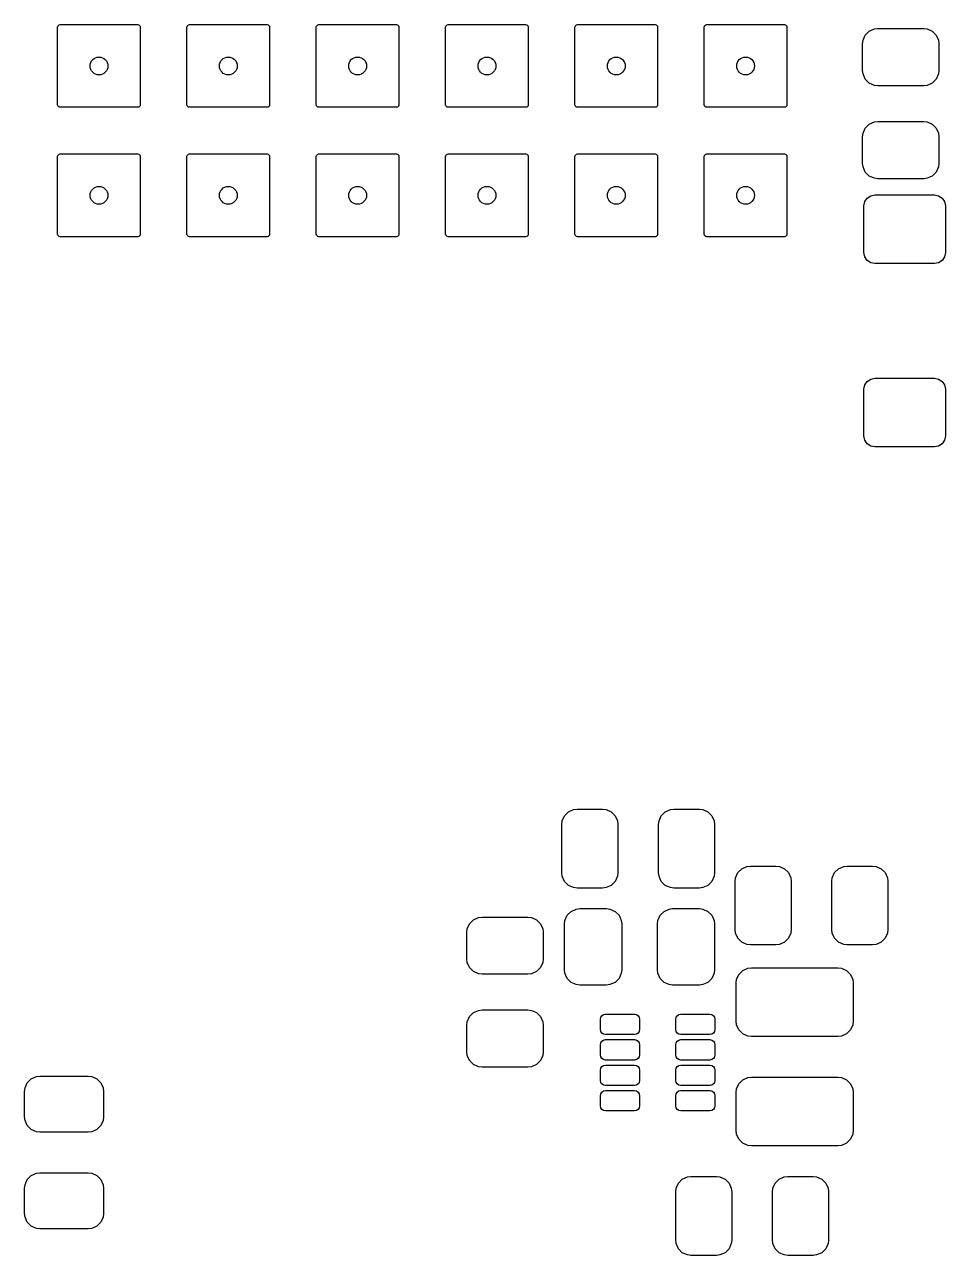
# Model space of a CAD drawing. Extents: x 0.24 to 2.94, y 0.23 to 2.13.
# Drawn here: x 1.742 to 2.454, y 1.18 to 2.132 of the extents above; entities that cross this region are included whole.
import ezdxf

# ---------------------------------------------------------------- set-up
doc = ezdxf.new("R2010")
doc.units = 0
doc.header["$MEASUREMENT"] = 0
doc.layers.add('BLACK', color=7, linetype='CONTINUOUS')

msp = doc.modelspace()

# ---------------------------------------------------------------- linework, layer by layer
at = {"layer": 'BLACK', "linetype": 'CONTINUOUS'}
for p, q in [((1.76818, 2.13075), (1.76861, 2.13139)), ((1.76861, 2.13139), (1.76925, 2.13182)), ((1.76925, 2.13182), (1.77, 2.13197)), ((1.77, 2.13197), (1.83, 2.13197)), ((1.83, 2.13197), (1.83075, 2.13182)), ((1.83075, 2.13182), (1.83139, 2.13139)), ((1.83139, 2.13139), (1.83182, 2.13075)), ((1.86818, 2.13075), (1.86861, 2.13139)), ((1.86861, 2.13139), (1.86925, 2.13182)), ((1.86925, 2.13182), (1.87, 2.13197)), ((1.87, 2.13197), (1.93, 2.13197)), ((1.93, 2.13197), (1.93075, 2.13182)), ((1.93075, 2.13182), (1.93139, 2.13139)), ((1.93139, 2.13139), (1.93182, 2.13075)), ((1.96818, 2.13075), (1.96861, 2.13139)), ((1.96861, 2.13139), (1.96925, 2.13182)), ((1.96925, 2.13182), (1.97, 2.13197)), ((1.97, 2.13197), (2.03, 2.13197)), ((2.03, 2.13197), (2.03075, 2.13182)), ((2.03075, 2.13182), (2.03139, 2.13139)), ((2.03139, 2.13139), (2.03182, 2.13075)), ((2.06818, 2.13075), (2.06861, 2.13139)), ((2.06861, 2.13139), (2.06925, 2.13182)), ((2.06925, 2.13182), (2.07, 2.13197)), ((2.07, 2.13197), (2.13, 2.13197)), ((2.13, 2.13197), (2.13075, 2.13182)), ((2.13075, 2.13182), (2.13139, 2.13139)), ((2.13139, 2.13139), (2.13182, 2.13075)), ((2.16818, 2.13075), (2.16861, 2.13139)), ((2.16861, 2.13139), (2.16925, 2.13182)), ((2.16925, 2.13182), (2.17, 2.13197)), ((2.17, 2.13197), (2.23, 2.13197)), ((2.23, 2.13197), (2.23075, 2.13182)), ((2.23075, 2.13182), (2.23139, 2.13139)), ((2.23139, 2.13139), (2.23182, 2.13075)), ((2.26818, 2.13075), (2.26861, 2.13139)), ((2.26861, 2.13139), (2.26925, 2.13182)), ((2.26925, 2.13182), (2.27, 2.13197)), ((2.27, 2.13197), (2.33, 2.13197)), ((2.33, 2.13197), (2.33075, 2.13182)), ((2.33075, 2.13182), (2.33139, 2.13139)), ((2.33139, 2.13139), (2.33182, 2.13075)), ((1.76803, 2.13), (1.76818, 2.13075)), ((1.76803, 2.07), (1.76803, 2.13)), ((1.83182, 2.13075), (1.83197, 2.13)), ((1.83197, 2.13), (1.83197, 2.07)), ((1.86803, 2.13), (1.86818, 2.13075)), ((1.86803, 2.07), (1.86803, 2.13)), ((1.93182, 2.13075), (1.93197, 2.13)), ((1.93197, 2.13), (1.93197, 2.07)), ((1.96803, 2.13), (1.96818, 2.13075)), ((1.96803, 2.07), (1.96803, 2.13)), ((2.03182, 2.13075), (2.03197, 2.13)), ((2.03197, 2.13), (2.03197, 2.07)), ((2.06803, 2.13), (2.06818, 2.13075)), ((2.06803, 2.07), (2.06803, 2.13)), ((2.13182, 2.13075), (2.13197, 2.13)), ((2.13197, 2.13), (2.13197, 2.07)), ((2.16803, 2.13), (2.16818, 2.13075)), ((2.16803, 2.07), (2.16803, 2.13)), ((2.23182, 2.13075), (2.23197, 2.13)), ((2.23197, 2.13), (2.23197, 2.07)), ((2.26803, 2.13), (2.26818, 2.13075)), ((2.26803, 2.07), (2.26803, 2.13)), ((2.33182, 2.13075), (2.33197, 2.13)), ((2.33197, 2.13), (2.33197, 2.07)), ((2.39079, 2.11989), (2.39254, 2.12386)), ((2.39254, 2.12386), (2.39561, 2.12693)), ((2.39561, 2.12693), (2.39958, 2.12868)), ((2.39958, 2.12868), (2.40228, 2.129)), ((2.40228, 2.129), (2.43772, 2.129)), ((2.43772, 2.129), (2.44042, 2.12868)), ((2.44042, 2.12868), (2.44439, 2.12693)), ((2.44439, 2.12693), (2.44746, 2.12386)), ((2.44746, 2.12386), (2.44921, 2.11989)), ((2.39047, 2.11719), (2.39079, 2.11989)), ((2.39047, 2.09652), (2.39047, 2.11719)), ((2.44921, 2.11989), (2.44953, 2.11719)), ((2.44953, 2.11719), (2.44953, 2.09652)), ((2.39079, 2.09381), (2.39047, 2.09652)), ((2.39254, 2.08984), (2.39079, 2.09381)), ((2.44921, 2.09381), (2.44746, 2.08984)), ((2.44953, 2.09652), (2.44921, 2.09381)), ((2.39561, 2.08677), (2.39254, 2.08984)), ((2.39958, 2.08502), (2.39561, 2.08677)), ((2.40228, 2.0847), (2.39958, 2.08502)), ((2.43772, 2.0847), (2.40228, 2.0847)), ((2.44042, 2.08502), (2.43772, 2.0847)), ((2.44439, 2.08677), (2.44042, 2.08502)), ((2.44746, 2.08984), (2.44439, 2.08677)), ((1.76818, 2.06925), (1.76803, 2.07)), ((1.76861, 2.06861), (1.76818, 2.06925)), ((1.76925, 2.06818), (1.76861, 2.06861)), ((1.77, 2.06803), (1.76925, 2.06818)), ((1.83, 2.06803), (1.77, 2.06803)), ((1.83075, 2.06818), (1.83, 2.06803)), ((1.83139, 2.06861), (1.83075, 2.06818)), ((1.83182, 2.06925), (1.83139, 2.06861)), ((1.83197, 2.07), (1.83182, 2.06925)), ((1.86818, 2.06925), (1.86803, 2.07)), ((1.86861, 2.06861), (1.86818, 2.06925)), ((1.86925, 2.06818), (1.86861, 2.06861)), ((1.87, 2.06803), (1.86925, 2.06818)), ((1.93, 2.06803), (1.87, 2.06803)), ((1.93075, 2.06818), (1.93, 2.06803)), ((1.93139, 2.06861), (1.93075, 2.06818)), ((1.93182, 2.06925), (1.93139, 2.06861)), ((1.93197, 2.07), (1.93182, 2.06925)), ((1.96818, 2.06925), (1.96803, 2.07)), ((1.96861, 2.06861), (1.96818, 2.06925)), ((1.96925, 2.06818), (1.96861, 2.06861)), ((1.97, 2.06803), (1.96925, 2.06818)), ((2.03, 2.06803), (1.97, 2.06803)), ((2.03075, 2.06818), (2.03, 2.06803)), ((2.03139, 2.06861), (2.03075, 2.06818)), ((2.03182, 2.06925), (2.03139, 2.06861)), ((2.03197, 2.07), (2.03182, 2.06925)), ((2.06818, 2.06925), (2.06803, 2.07)), ((2.06861, 2.06861), (2.06818, 2.06925)), ((2.06925, 2.06818), (2.06861, 2.06861)), ((2.07, 2.06803), (2.06925, 2.06818)), ((2.13, 2.06803), (2.07, 2.06803)), ((2.13075, 2.06818), (2.13, 2.06803)), ((2.13139, 2.06861), (2.13075, 2.06818)), ((2.13182, 2.06925), (2.13139, 2.06861)), ((2.13197, 2.07), (2.13182, 2.06925)), ((2.16818, 2.06925), (2.16803, 2.07)), ((2.16861, 2.06861), (2.16818, 2.06925)), ((2.16925, 2.06818), (2.16861, 2.06861)), ((2.17, 2.06803), (2.16925, 2.06818)), ((2.23, 2.06803), (2.17, 2.06803)), ((2.23075, 2.06818), (2.23, 2.06803)), ((2.23139, 2.06861), (2.23075, 2.06818)), ((2.23182, 2.06925), (2.23139, 2.06861)), ((2.23197, 2.07), (2.23182, 2.06925)), ((2.26818, 2.06925), (2.26803, 2.07)), ((2.26861, 2.06861), (2.26818, 2.06925)), ((2.26925, 2.06818), (2.26861, 2.06861)), ((2.27, 2.06803), (2.26925, 2.06818)), ((2.33, 2.06803), (2.27, 2.06803)), ((2.33075, 2.06818), (2.33, 2.06803)), ((2.33139, 2.06861), (2.33075, 2.06818)), ((2.33182, 2.06925), (2.33139, 2.06861)), ((2.33197, 2.07), (2.33182, 2.06925)), ((2.39561, 2.05508), (2.39958, 2.05683)), ((2.39958, 2.05683), (2.40228, 2.05715)), ((2.40228, 2.05715), (2.43772, 2.05715)), ((2.43772, 2.05715), (2.44042, 2.05683)), ((2.44042, 2.05683), (2.44439, 2.05508)), ((2.39047, 2.04533), (2.39079, 2.04804)), ((2.39079, 2.04804), (2.39254, 2.05201)), ((2.39254, 2.05201), (2.39561, 2.05508)), ((2.44439, 2.05508), (2.44746, 2.05201)), ((2.44746, 2.05201), (2.44921, 2.04804)), ((2.44921, 2.04804), (2.44953, 2.04533)), ((2.39047, 2.02467), (2.39047, 2.04533)), ((2.44953, 2.04533), (2.44953, 2.02467)), ((1.76803, 2.03), (1.76818, 2.03075)), ((1.76803, 1.97), (1.76803, 2.03)), ((1.76818, 2.03075), (1.76861, 2.03139)), ((1.76861, 2.03139), (1.76925, 2.03182)), ((1.76925, 2.03182), (1.77, 2.03197)), ((1.77, 2.03197), (1.83, 2.03197)), ((1.83, 2.03197), (1.83075, 2.03182)), ((1.83075, 2.03182), (1.83139, 2.03139)), ((1.83139, 2.03139), (1.83182, 2.03075)), ((1.83182, 2.03075), (1.83197, 2.03)), ((1.83197, 2.03), (1.83197, 1.97)), ((1.86803, 2.03), (1.86818, 2.03075)), ((1.86803, 1.97), (1.86803, 2.03)), ((1.86818, 2.03075), (1.86861, 2.03139)), ((1.86861, 2.03139), (1.86925, 2.03182)), ((1.86925, 2.03182), (1.87, 2.03197)), ((1.87, 2.03197), (1.93, 2.03197)), ((1.93, 2.03197), (1.93075, 2.03182)), ((1.93075, 2.03182), (1.93139, 2.03139)), ((1.93139, 2.03139), (1.93182, 2.03075)), ((1.93182, 2.03075), (1.93197, 2.03)), ((1.93197, 2.03), (1.93197, 1.97)), ((1.96803, 2.03), (1.96818, 2.03075)), ((1.96803, 1.97), (1.96803, 2.03)), ((1.96818, 2.03075), (1.96861, 2.03139)), ((1.96861, 2.03139), (1.96925, 2.03182)), ((1.96925, 2.03182), (1.97, 2.03197)), ((1.97, 2.03197), (2.03, 2.03197)), ((2.03, 2.03197), (2.03075, 2.03182)), ((2.03075, 2.03182), (2.03139, 2.03139)), ((2.03139, 2.03139), (2.03182, 2.03075)), ((2.03182, 2.03075), (2.03197, 2.03)), ((2.03197, 2.03), (2.03197, 1.97)), ((2.06803, 2.03), (2.06818, 2.03075)), ((2.06803, 1.97), (2.06803, 2.03)), ((2.06818, 2.03075), (2.06861, 2.03139)), ((2.06861, 2.03139), (2.06925, 2.03182)), ((2.06925, 2.03182), (2.07, 2.03197)), ((2.07, 2.03197), (2.13, 2.03197)), ((2.13, 2.03197), (2.13075, 2.03182)), ((2.13075, 2.03182), (2.13139, 2.03139)), ((2.13139, 2.03139), (2.13182, 2.03075)), ((2.13182, 2.03075), (2.13197, 2.03)), ((2.13197, 2.03), (2.13197, 1.97)), ((2.16803, 2.03), (2.16818, 2.03075)), ((2.16803, 1.97), (2.16803, 2.03)), ((2.16818, 2.03075), (2.16861, 2.03139)), ((2.16861, 2.03139), (2.16925, 2.03182)), ((2.16925, 2.03182), (2.17, 2.03197)), ((2.17, 2.03197), (2.23, 2.03197)), ((2.23, 2.03197), (2.23075, 2.03182)), ((2.23075, 2.03182), (2.23139, 2.03139)), ((2.23139, 2.03139), (2.23182, 2.03075)), ((2.23182, 2.03075), (2.23197, 2.03)), ((2.23197, 2.03), (2.23197, 1.97)), ((2.26803, 2.03), (2.26818, 2.03075)), ((2.26803, 1.97), (2.26803, 2.03)), ((2.26818, 2.03075), (2.26861, 2.03139)), ((2.26861, 2.03139), (2.26925, 2.03182)), ((2.26925, 2.03182), (2.27, 2.03197)), ((2.27, 2.03197), (2.33, 2.03197)), ((2.33, 2.03197), (2.33075, 2.03182)), ((2.33075, 2.03182), (2.33139, 2.03139)), ((2.33139, 2.03139), (2.33182, 2.03075)), ((2.33182, 2.03075), (2.33197, 2.03)), ((2.33197, 2.03), (2.33197, 1.97)), ((2.39079, 2.02196), (2.39047, 2.02467)), ((2.39254, 2.01799), (2.39079, 2.02196)), ((2.39561, 2.01492), (2.39254, 2.01799)), ((2.44746, 2.01799), (2.44439, 2.01492)), ((2.44921, 2.02196), (2.44746, 2.01799)), ((2.44953, 2.02467), (2.44921, 2.02196)), ((2.39958, 2.01317), (2.39561, 2.01492)), ((2.40228, 2.01285), (2.39958, 2.01317)), ((2.43772, 2.01285), (2.40228, 2.01285)), ((2.44042, 2.01317), (2.43772, 2.01285)), ((2.44439, 2.01492), (2.44042, 2.01317)), ((2.394, 1.99787), (2.39677, 1.99972)), ((2.39677, 1.99972), (2.40003, 2.00037)), ((2.40003, 2.00037), (2.44597, 2.00037)), ((2.44597, 2.00037), (2.44923, 1.99972)), ((2.44923, 1.99972), (2.452, 1.99787)), ((2.3915, 1.99184), (2.39215, 1.9951)), ((2.3915, 1.95575), (2.3915, 1.99184)), ((2.39215, 1.9951), (2.394, 1.99787)), ((2.452, 1.99787), (2.45385, 1.9951)), ((2.45385, 1.9951), (2.4545, 1.99184)), ((2.4545, 1.99184), (2.4545, 1.95575)), ((1.76818, 1.96925), (1.76803, 1.97)), ((1.83197, 1.97), (1.83182, 1.96925)), ((1.86818, 1.96925), (1.86803, 1.97)), ((1.93197, 1.97), (1.93182, 1.96925)), ((1.96818, 1.96925), (1.96803, 1.97)), ((2.03197, 1.97), (2.03182, 1.96925)), ((2.06818, 1.96925), (2.06803, 1.97)), ((2.13197, 1.97), (2.13182, 1.96925)), ((2.16818, 1.96925), (2.16803, 1.97)), ((2.23197, 1.97), (2.23182, 1.96925)), ((2.26818, 1.96925), (2.26803, 1.97)), ((2.33197, 1.97), (2.33182, 1.96925)), ((1.76861, 1.96861), (1.76818, 1.96925)), ((1.76925, 1.96818), (1.76861, 1.96861)), ((1.77, 1.96803), (1.76925, 1.96818)), ((1.83, 1.96803), (1.77, 1.96803)), ((1.83075, 1.96818), (1.83, 1.96803)), ((1.83139, 1.96861), (1.83075, 1.96818)), ((1.83182, 1.96925), (1.83139, 1.96861)), ((1.86861, 1.96861), (1.86818, 1.96925)), ((1.86925, 1.96818), (1.86861, 1.96861)), ((1.87, 1.96803), (1.86925, 1.96818)), ((1.93, 1.96803), (1.87, 1.96803)), ((1.93075, 1.96818), (1.93, 1.96803)), ((1.93139, 1.96861), (1.93075, 1.96818)), ((1.93182, 1.96925), (1.93139, 1.96861)), ((1.96861, 1.96861), (1.96818, 1.96925)), ((1.96925, 1.96818), (1.96861, 1.96861)), ((1.97, 1.96803), (1.96925, 1.96818)), ((2.03, 1.96803), (1.97, 1.96803)), ((2.03075, 1.96818), (2.03, 1.96803)), ((2.03139, 1.96861), (2.03075, 1.96818)), ((2.03182, 1.96925), (2.03139, 1.96861)), ((2.06861, 1.96861), (2.06818, 1.96925)), ((2.06925, 1.96818), (2.06861, 1.96861)), ((2.07, 1.96803), (2.06925, 1.96818)), ((2.13, 1.96803), (2.07, 1.96803)), ((2.13075, 1.96818), (2.13, 1.96803)), ((2.13139, 1.96861), (2.13075, 1.96818)), ((2.13182, 1.96925), (2.13139, 1.96861)), ((2.16861, 1.96861), (2.16818, 1.96925)), ((2.16925, 1.96818), (2.16861, 1.96861)), ((2.17, 1.96803), (2.16925, 1.96818)), ((2.23, 1.96803), (2.17, 1.96803)), ((2.23075, 1.96818), (2.23, 1.96803)), ((2.23139, 1.96861), (2.23075, 1.96818)), ((2.23182, 1.96925), (2.23139, 1.96861)), ((2.26861, 1.96861), (2.26818, 1.96925)), ((2.26925, 1.96818), (2.26861, 1.96861)), ((2.27, 1.96803), (2.26925, 1.96818)), ((2.33, 1.96803), (2.27, 1.96803)), ((2.33075, 1.96818), (2.33, 1.96803)), ((2.33139, 1.96861), (2.33075, 1.96818)), ((2.33182, 1.96925), (2.33139, 1.96861)), ((2.39215, 1.95248), (2.3915, 1.95575)), ((2.394, 1.94971), (2.39215, 1.95248)), ((2.45385, 1.95248), (2.452, 1.94971)), ((2.4545, 1.95575), (2.45385, 1.95248)), ((2.39677, 1.94787), (2.394, 1.94971)), ((2.40003, 1.94722), (2.39677, 1.94787)), ((2.44597, 1.94722), (2.40003, 1.94722)), ((2.44923, 1.94787), (2.44597, 1.94722)), ((2.452, 1.94971), (2.44923, 1.94787)), ((2.39215, 1.85337), (2.394, 1.85614)), ((2.394, 1.85614), (2.39677, 1.85798)), ((2.39677, 1.85798), (2.40003, 1.85863)), ((2.40003, 1.85863), (2.44597, 1.85863)), ((2.44597, 1.85863), (2.44923, 1.85798)), ((2.44923, 1.85798), (2.452, 1.85614)), ((2.452, 1.85614), (2.45385, 1.85337)), ((2.3915, 1.8501), (2.39215, 1.85337)), ((2.3915, 1.81401), (2.3915, 1.8501)), ((2.45385, 1.85337), (2.4545, 1.8501)), ((2.4545, 1.8501), (2.4545, 1.81401)), ((2.39215, 1.81075), (2.3915, 1.81401)), ((2.394, 1.80798), (2.39215, 1.81075)), ((2.39677, 1.80613), (2.394, 1.80798)), ((2.452, 1.80798), (2.44923, 1.80613)), ((2.45385, 1.81075), (2.452, 1.80798)), ((2.4545, 1.81401), (2.45385, 1.81075)), ((2.40003, 1.80548), (2.39677, 1.80613)), ((2.44597, 1.80548), (2.40003, 1.80548)), ((2.44923, 1.80613), (2.44597, 1.80548)), ((2.16001, 1.52038), (2.16308, 1.52344)), ((2.16308, 1.52344), (2.16705, 1.5252)), ((2.16705, 1.5252), (2.16976, 1.52551)), ((2.16976, 1.52551), (2.18944, 1.52551)), ((2.18944, 1.52551), (2.19215, 1.5252)), ((2.19215, 1.5252), (2.19612, 1.52344)), ((2.19612, 1.52344), (2.19918, 1.52038)), ((2.23481, 1.52038), (2.23788, 1.52344)), ((2.23788, 1.52344), (2.24185, 1.5252)), ((2.24185, 1.5252), (2.24456, 1.52551)), ((2.24456, 1.52551), (2.26424, 1.52551)), ((2.26424, 1.52551), (2.26695, 1.5252)), ((2.26695, 1.5252), (2.27092, 1.52344)), ((2.27092, 1.52344), (2.27399, 1.52038)), ((2.15794, 1.5137), (2.15826, 1.5164)), ((2.15794, 1.4763), (2.15794, 1.5137)), ((2.15826, 1.5164), (2.16001, 1.52038)), ((2.19918, 1.52038), (2.20094, 1.5164)), ((2.20094, 1.5164), (2.20125, 1.5137)), ((2.20125, 1.5137), (2.20125, 1.4763)), ((2.23275, 1.5137), (2.23306, 1.5164)), ((2.23275, 1.4763), (2.23275, 1.5137)), ((2.23306, 1.5164), (2.23481, 1.52038)), ((2.27399, 1.52038), (2.27574, 1.5164)), ((2.27574, 1.5164), (2.27606, 1.5137)), ((2.27606, 1.5137), (2.27606, 1.4763)), ((2.15826, 1.4736), (2.15794, 1.4763)), ((2.20125, 1.4763), (2.20094, 1.4736)), ((2.23306, 1.4736), (2.23275, 1.4763)), ((2.27606, 1.4763), (2.27574, 1.4736)), ((2.29226, 1.4724), (2.29401, 1.47638)), ((2.29401, 1.47638), (2.29708, 1.47944)), ((2.29708, 1.47944), (2.30105, 1.4812)), ((2.30105, 1.4812), (2.30376, 1.48151)), ((2.30376, 1.48151), (2.32344, 1.48151)), ((2.32344, 1.48151), (2.32615, 1.4812)), ((2.32615, 1.4812), (2.33012, 1.47944)), ((2.33012, 1.47944), (2.33318, 1.47638)), ((2.33318, 1.47638), (2.33494, 1.4724)), ((2.36706, 1.4724), (2.36882, 1.47638)), ((2.36882, 1.47638), (2.37188, 1.47944)), ((2.37188, 1.47944), (2.37585, 1.4812)), ((2.37585, 1.4812), (2.37856, 1.48151)), ((2.37856, 1.48151), (2.39824, 1.48151)), ((2.39824, 1.48151), (2.40095, 1.4812)), ((2.40095, 1.4812), (2.40492, 1.47944)), ((2.40492, 1.47944), (2.40799, 1.47638)), ((2.40799, 1.47638), (2.40974, 1.4724)), ((2.16001, 1.46962), (2.15826, 1.4736)), ((2.16308, 1.46656), (2.16001, 1.46962)), ((2.16705, 1.4648), (2.16308, 1.46656)), ((2.19612, 1.46656), (2.19215, 1.4648)), ((2.19918, 1.46962), (2.19612, 1.46656)), ((2.20094, 1.4736), (2.19918, 1.46962)), ((2.23481, 1.46962), (2.23306, 1.4736)), ((2.23788, 1.46656), (2.23481, 1.46962)), ((2.24185, 1.4648), (2.23788, 1.46656)), ((2.27092, 1.46656), (2.26695, 1.4648)), ((2.27399, 1.46962), (2.27092, 1.46656)), ((2.27574, 1.4736), (2.27399, 1.46962)), ((2.29194, 1.4697), (2.29226, 1.4724)), ((2.29194, 1.4323), (2.29194, 1.4697)), ((2.33494, 1.4724), (2.33525, 1.4697)), ((2.33525, 1.4697), (2.33525, 1.4323)), ((2.36675, 1.4697), (2.36706, 1.4724)), ((2.36675, 1.4323), (2.36675, 1.4697)), ((2.40974, 1.4724), (2.41006, 1.4697)), ((2.41006, 1.4697), (2.41006, 1.4323)), ((2.16976, 1.46449), (2.16705, 1.4648)), ((2.18944, 1.46449), (2.16976, 1.46449)), ((2.19215, 1.4648), (2.18944, 1.46449)), ((2.24456, 1.46449), (2.24185, 1.4648)), ((2.26424, 1.46449), (2.24456, 1.46449)), ((2.26695, 1.4648), (2.26424, 1.46449)), ((2.162, 1.44339), (2.16507, 1.44646)), ((2.16507, 1.44646), (2.16904, 1.44821)), ((2.16904, 1.44821), (2.17174, 1.44853)), ((2.17174, 1.44853), (2.19241, 1.44853)), ((2.19241, 1.44853), (2.19511, 1.44821)), ((2.19511, 1.44821), (2.19908, 1.44646)), ((2.19908, 1.44646), (2.20215, 1.44339)), ((2.23385, 1.44339), (2.23692, 1.44646)), ((2.23692, 1.44646), (2.24089, 1.44821)), ((2.24089, 1.44821), (2.24359, 1.44853)), ((2.24359, 1.44853), (2.26426, 1.44853)), ((2.26426, 1.44853), (2.26696, 1.44821)), ((2.26696, 1.44821), (2.27093, 1.44646)), ((2.27093, 1.44646), (2.274, 1.44339)), ((2.08479, 1.43296), (2.08654, 1.43693)), ((2.08654, 1.43693), (2.08961, 1.44)), ((2.08961, 1.44), (2.09358, 1.44176)), ((2.09358, 1.44176), (2.09628, 1.44207)), ((2.09628, 1.44207), (2.13172, 1.44207)), ((2.13172, 1.44207), (2.13442, 1.44176)), ((2.13442, 1.44176), (2.13839, 1.44)), ((2.13839, 1.44), (2.14146, 1.43693)), ((2.14146, 1.43693), (2.14321, 1.43296)), ((2.15993, 1.43672), (2.16024, 1.43942)), ((2.16024, 1.43942), (2.162, 1.44339)), ((2.20215, 1.44339), (2.20391, 1.43942)), ((2.20391, 1.43942), (2.20422, 1.43672)), ((2.23178, 1.43672), (2.23209, 1.43942)), ((2.23209, 1.43942), (2.23385, 1.44339)), ((2.274, 1.44339), (2.27576, 1.43942)), ((2.27576, 1.43942), (2.27607, 1.43672)), ((2.08447, 1.43026), (2.08479, 1.43296)), ((2.08447, 1.40959), (2.08447, 1.43026)), ((2.14321, 1.43296), (2.14353, 1.43026)), ((2.14353, 1.43026), (2.14353, 1.40959)), ((2.15993, 1.40128), (2.15993, 1.43672)), ((2.20422, 1.43672), (2.20422, 1.40128)), ((2.23178, 1.40128), (2.23178, 1.43672)), ((2.27607, 1.43672), (2.27607, 1.40128)), ((2.29226, 1.4296), (2.29194, 1.4323)), ((2.29401, 1.42562), (2.29226, 1.4296)), ((2.33494, 1.4296), (2.33318, 1.42562)), ((2.33525, 1.4323), (2.33494, 1.4296)), ((2.36706, 1.4296), (2.36675, 1.4323)), ((2.36882, 1.42562), (2.36706, 1.4296)), ((2.40974, 1.4296), (2.40799, 1.42562)), ((2.41006, 1.4323), (2.40974, 1.4296)), ((2.29708, 1.42256), (2.29401, 1.42562)), ((2.30105, 1.4208), (2.29708, 1.42256)), ((2.30376, 1.42049), (2.30105, 1.4208)), ((2.32344, 1.42049), (2.30376, 1.42049)), ((2.32615, 1.4208), (2.32344, 1.42049)), ((2.33012, 1.42256), (2.32615, 1.4208)), ((2.33318, 1.42562), (2.33012, 1.42256)), ((2.37188, 1.42256), (2.36882, 1.42562)), ((2.37585, 1.4208), (2.37188, 1.42256)), ((2.37856, 1.42049), (2.37585, 1.4208)), ((2.39824, 1.42049), (2.37856, 1.42049)), ((2.40095, 1.4208), (2.39824, 1.42049)), ((2.40492, 1.42256), (2.40095, 1.4208)), ((2.40799, 1.42562), (2.40492, 1.42256)), ((2.08479, 1.40689), (2.08447, 1.40959)), ((2.14353, 1.40959), (2.14321, 1.40689)), ((2.08654, 1.40292), (2.08479, 1.40689)), ((2.08961, 1.39985), (2.08654, 1.40292)), ((2.09358, 1.39809), (2.08961, 1.39985)), ((2.13839, 1.39985), (2.13442, 1.39809)), ((2.14146, 1.40292), (2.13839, 1.39985)), ((2.14321, 1.40689), (2.14146, 1.40292)), ((2.16024, 1.39858), (2.15993, 1.40128)), ((2.20422, 1.40128), (2.20391, 1.39858)), ((2.23209, 1.39858), (2.23178, 1.40128)), ((2.27607, 1.40128), (2.27576, 1.39858)), ((2.29479, 1.39776), (2.29786, 1.40083)), ((2.29786, 1.40083), (2.30183, 1.40258)), ((2.30183, 1.40258), (2.30454, 1.4029)), ((2.30454, 1.4029), (2.37146, 1.4029)), ((2.37146, 1.4029), (2.37417, 1.40258)), ((2.37417, 1.40258), (2.37814, 1.40083)), ((2.37814, 1.40083), (2.38121, 1.39776)), ((2.09628, 1.39778), (2.09358, 1.39809)), ((2.13172, 1.39778), (2.09628, 1.39778)), ((2.13442, 1.39809), (2.13172, 1.39778)), ((2.162, 1.39461), (2.16024, 1.39858)), ((2.16507, 1.39154), (2.162, 1.39461)), ((2.16904, 1.38979), (2.16507, 1.39154)), ((2.17174, 1.38947), (2.16904, 1.38979)), ((2.19241, 1.38947), (2.17174, 1.38947)), ((2.19511, 1.38979), (2.19241, 1.38947)), ((2.19908, 1.39154), (2.19511, 1.38979)), ((2.20215, 1.39461), (2.19908, 1.39154)), ((2.20391, 1.39858), (2.20215, 1.39461)), ((2.23385, 1.39461), (2.23209, 1.39858)), ((2.23692, 1.39154), (2.23385, 1.39461)), ((2.24089, 1.38979), (2.23692, 1.39154)), ((2.24359, 1.38947), (2.24089, 1.38979)), ((2.26426, 1.38947), (2.24359, 1.38947)), ((2.26696, 1.38979), (2.26426, 1.38947)), ((2.27093, 1.39154), (2.26696, 1.38979)), ((2.274, 1.39461), (2.27093, 1.39154)), ((2.27576, 1.39858), (2.274, 1.39461)), ((2.29272, 1.39109), (2.29304, 1.39379)), ((2.29272, 1.36156), (2.29272, 1.39109)), ((2.29304, 1.39379), (2.29479, 1.39776)), ((2.38121, 1.39776), (2.38296, 1.39379)), ((2.38296, 1.39379), (2.38328, 1.39109)), ((2.38328, 1.39109), (2.38328, 1.36156)), ((2.09358, 1.36991), (2.09628, 1.37022)), ((2.09628, 1.37022), (2.13172, 1.37022)), ((2.13172, 1.37022), (2.13442, 1.36991)), ((2.08447, 1.35841), (2.08479, 1.36111)), ((2.08479, 1.36111), (2.08654, 1.36508)), ((2.08654, 1.36508), (2.08961, 1.36815)), ((2.08961, 1.36815), (2.09358, 1.36991)), ((2.13442, 1.36991), (2.13839, 1.36815)), ((2.13839, 1.36815), (2.14146, 1.36508)), ((2.14146, 1.36508), (2.14321, 1.36111)), ((2.14321, 1.36111), (2.14353, 1.35841)), ((2.18771, 1.36302), (2.18801, 1.36453)), ((2.18771, 1.35515), (2.18771, 1.36302)), ((2.18801, 1.36453), (2.18886, 1.3658)), ((2.18886, 1.3658), (2.19014, 1.36666)), ((2.19014, 1.36666), (2.19165, 1.36696)), ((2.19165, 1.36696), (2.21409, 1.36696)), ((2.21409, 1.36696), (2.21559, 1.36666)), ((2.21559, 1.36666), (2.21687, 1.3658)), ((2.21687, 1.3658), (2.21772, 1.36453)), ((2.21772, 1.36453), (2.21802, 1.36302)), ((2.21802, 1.36302), (2.21802, 1.35515)), ((2.24598, 1.36302), (2.24628, 1.36453)), ((2.24598, 1.35515), (2.24598, 1.36302)), ((2.24628, 1.36453), (2.24713, 1.3658)), ((2.24713, 1.3658), (2.24841, 1.36666)), ((2.24841, 1.36666), (2.24991, 1.36696)), ((2.24991, 1.36696), (2.27235, 1.36696)), ((2.27235, 1.36696), (2.27386, 1.36666)), ((2.27386, 1.36666), (2.27514, 1.3658)), ((2.27514, 1.3658), (2.27599, 1.36453)), ((2.27599, 1.36453), (2.27629, 1.36302)), ((2.27629, 1.36302), (2.27629, 1.35515)), ((2.29304, 1.35885), (2.29272, 1.36156)), ((2.38328, 1.36156), (2.38296, 1.35885)), ((2.08447, 1.33774), (2.08447, 1.35841)), ((2.14353, 1.35841), (2.14353, 1.33774)), ((2.18801, 1.35364), (2.18771, 1.35515)), ((2.18886, 1.35236), (2.18801, 1.35364)), ((2.19014, 1.35151), (2.18886, 1.35236)), ((2.19165, 1.35121), (2.19014, 1.35151)), ((2.21409, 1.35121), (2.19165, 1.35121)), ((2.21559, 1.35151), (2.21409, 1.35121)), ((2.21687, 1.35236), (2.21559, 1.35151)), ((2.21772, 1.35364), (2.21687, 1.35236)), ((2.21802, 1.35515), (2.21772, 1.35364)), ((2.24628, 1.35364), (2.24598, 1.35515)), ((2.24713, 1.35236), (2.24628, 1.35364)), ((2.24841, 1.35151), (2.24713, 1.35236)), ((2.24991, 1.35121), (2.24841, 1.35151)), ((2.27235, 1.35121), (2.24991, 1.35121)), ((2.27386, 1.35151), (2.27235, 1.35121)), ((2.27514, 1.35236), (2.27386, 1.35151)), ((2.27599, 1.35364), (2.27514, 1.35236)), ((2.27629, 1.35515), (2.27599, 1.35364)), ((2.29479, 1.35488), (2.29304, 1.35885)), ((2.29786, 1.35181), (2.29479, 1.35488)), ((2.30183, 1.35006), (2.29786, 1.35181)), ((2.37814, 1.35181), (2.37417, 1.35006)), ((2.38121, 1.35488), (2.37814, 1.35181)), ((2.38296, 1.35885), (2.38121, 1.35488)), ((2.18771, 1.34333), (2.18801, 1.34484)), ((2.18771, 1.33546), (2.18771, 1.34333)), ((2.18801, 1.34484), (2.18886, 1.34612)), ((2.18886, 1.34612), (2.19014, 1.34697)), ((2.19014, 1.34697), (2.19165, 1.34727)), ((2.19165, 1.34727), (2.21409, 1.34727)), ((2.21409, 1.34727), (2.21559, 1.34697)), ((2.21559, 1.34697), (2.21687, 1.34612)), ((2.21687, 1.34612), (2.21772, 1.34484)), ((2.21772, 1.34484), (2.21802, 1.34333)), ((2.21802, 1.34333), (2.21802, 1.33546)), ((2.24598, 1.34333), (2.24628, 1.34484)), ((2.24598, 1.33546), (2.24598, 1.34333)), ((2.24628, 1.34484), (2.24713, 1.34612)), ((2.24713, 1.34612), (2.24841, 1.34697)), ((2.24841, 1.34697), (2.24991, 1.34727)), ((2.24991, 1.34727), (2.27235, 1.34727)), ((2.27235, 1.34727), (2.27386, 1.34697)), ((2.27386, 1.34697), (2.27514, 1.34612)), ((2.27514, 1.34612), (2.27599, 1.34484)), ((2.27599, 1.34484), (2.27629, 1.34333)), ((2.27629, 1.34333), (2.27629, 1.33546)), ((2.30454, 1.34975), (2.30183, 1.35006)), ((2.37146, 1.34975), (2.30454, 1.34975)), ((2.37417, 1.35006), (2.37146, 1.34975)), ((2.08479, 1.33504), (2.08447, 1.33774)), ((2.08654, 1.33107), (2.08479, 1.33504)), ((2.14321, 1.33504), (2.14146, 1.33107)), ((2.14353, 1.33774), (2.14321, 1.33504)), ((2.18801, 1.33395), (2.18771, 1.33546)), ((2.18886, 1.33268), (2.18801, 1.33395)), ((2.19014, 1.33182), (2.18886, 1.33268)), ((2.21687, 1.33268), (2.21559, 1.33182)), ((2.21772, 1.33395), (2.21687, 1.33268)), ((2.21802, 1.33546), (2.21772, 1.33395)), ((2.24628, 1.33395), (2.24598, 1.33546)), ((2.24713, 1.33268), (2.24628, 1.33395)), ((2.24841, 1.33182), (2.24713, 1.33268)), ((2.27514, 1.33268), (2.27386, 1.33182)), ((2.27599, 1.33395), (2.27514, 1.33268)), ((2.27629, 1.33546), (2.27599, 1.33395)), ((2.08961, 1.328), (2.08654, 1.33107)), ((2.09358, 1.32624), (2.08961, 1.328)), ((2.09628, 1.32593), (2.09358, 1.32624)), ((2.13172, 1.32593), (2.09628, 1.32593)), ((2.13442, 1.32624), (2.13172, 1.32593)), ((2.13839, 1.328), (2.13442, 1.32624)), ((2.14146, 1.33107), (2.13839, 1.328)), ((2.18771, 1.32365), (2.18801, 1.32516)), ((2.18771, 1.31578), (2.18771, 1.32365)), ((2.18801, 1.32516), (2.18886, 1.32643)), ((2.18886, 1.32643), (2.19014, 1.32729)), ((2.19165, 1.33152), (2.19014, 1.33182)), ((2.19014, 1.32729), (2.19165, 1.32759)), ((2.21409, 1.33152), (2.19165, 1.33152)), ((2.19165, 1.32759), (2.21409, 1.32759)), ((2.21559, 1.33182), (2.21409, 1.33152)), ((2.21409, 1.32759), (2.21559, 1.32729)), ((2.21559, 1.32729), (2.21687, 1.32643)), ((2.21687, 1.32643), (2.21772, 1.32516)), ((2.21772, 1.32516), (2.21802, 1.32365)), ((2.21802, 1.32365), (2.21802, 1.31578)), ((2.24598, 1.32365), (2.24628, 1.32516)), ((2.24598, 1.31578), (2.24598, 1.32365)), ((2.24628, 1.32516), (2.24713, 1.32643)), ((2.24713, 1.32643), (2.24841, 1.32729)), ((2.24991, 1.33152), (2.24841, 1.33182)), ((2.24841, 1.32729), (2.24991, 1.32759)), ((2.27235, 1.33152), (2.24991, 1.33152)), ((2.24991, 1.32759), (2.27235, 1.32759)), ((2.27386, 1.33182), (2.27235, 1.33152)), ((2.27235, 1.32759), (2.27386, 1.32729)), ((2.27386, 1.32729), (2.27514, 1.32643)), ((2.27514, 1.32643), (2.27599, 1.32516)), ((2.27599, 1.32516), (2.27629, 1.32365)), ((2.27629, 1.32365), (2.27629, 1.31578)), ((1.7428, 1.30995), (1.74456, 1.31392)), ((1.74456, 1.31392), (1.74762, 1.31699)), ((1.74762, 1.31699), (1.7516, 1.31874)), ((1.7516, 1.31874), (1.7543, 1.31906)), ((1.7543, 1.31906), (1.7917, 1.31906)), ((1.7917, 1.31906), (1.7944, 1.31874)), ((1.7944, 1.31874), (1.79838, 1.31699)), ((1.79838, 1.31699), (1.80144, 1.31392)), ((1.80144, 1.31392), (1.8032, 1.30995)), ((2.18801, 1.31427), (2.18771, 1.31578)), ((2.18886, 1.31299), (2.18801, 1.31427)), ((2.21772, 1.31427), (2.21687, 1.31299)), ((2.21802, 1.31578), (2.21772, 1.31427)), ((2.24628, 1.31427), (2.24598, 1.31578)), ((2.24713, 1.31299), (2.24628, 1.31427)), ((2.27599, 1.31427), (2.27514, 1.31299)), ((2.27629, 1.31578), (2.27599, 1.31427)), ((2.29304, 1.30915), (2.29479, 1.31312)), ((2.29479, 1.31312), (2.29786, 1.31618)), ((2.29786, 1.31618), (2.30183, 1.31794)), ((2.30183, 1.31794), (2.30454, 1.31825)), ((2.30454, 1.31825), (2.37146, 1.31825)), ((2.37146, 1.31825), (2.37417, 1.31794)), ((2.37417, 1.31794), (2.37814, 1.31618)), ((2.37814, 1.31618), (2.38121, 1.31312)), ((2.38121, 1.31312), (2.38296, 1.30915)), ((1.74249, 1.30724), (1.7428, 1.30995)), ((1.74249, 1.28756), (1.74249, 1.30724)), ((1.8032, 1.30995), (1.80351, 1.30724)), ((1.80351, 1.30724), (1.80351, 1.28756)), ((2.18771, 1.30396), (2.18801, 1.30547)), ((2.18771, 1.29609), (2.18771, 1.30396)), ((2.18801, 1.30547), (2.18886, 1.30675)), ((2.19014, 1.31214), (2.18886, 1.31299)), ((2.18886, 1.30675), (2.19014, 1.3076)), ((2.19165, 1.31184), (2.19014, 1.31214)), ((2.19014, 1.3076), (2.19165, 1.3079)), ((2.21409, 1.31184), (2.19165, 1.31184)), ((2.19165, 1.3079), (2.21409, 1.3079)), ((2.21559, 1.31214), (2.21409, 1.31184)), ((2.21409, 1.3079), (2.21559, 1.3076)), ((2.21687, 1.31299), (2.21559, 1.31214)), ((2.21559, 1.3076), (2.21687, 1.30675)), ((2.21687, 1.30675), (2.21772, 1.30547)), ((2.21772, 1.30547), (2.21802, 1.30396)), ((2.21802, 1.30396), (2.21802, 1.29609)), ((2.24598, 1.30396), (2.24628, 1.30547)), ((2.24598, 1.29609), (2.24598, 1.30396)), ((2.24628, 1.30547), (2.24713, 1.30675)), ((2.24841, 1.31214), (2.24713, 1.31299)), ((2.24713, 1.30675), (2.24841, 1.3076)), ((2.24991, 1.31184), (2.24841, 1.31214)), ((2.24841, 1.3076), (2.24991, 1.3079)), ((2.27235, 1.31184), (2.24991, 1.31184)), ((2.24991, 1.3079), (2.27235, 1.3079)), ((2.27386, 1.31214), (2.27235, 1.31184)), ((2.27235, 1.3079), (2.27386, 1.3076)), ((2.27514, 1.31299), (2.27386, 1.31214)), ((2.27386, 1.3076), (2.27514, 1.30675)), ((2.27514, 1.30675), (2.27599, 1.30547)), ((2.27599, 1.30547), (2.27629, 1.30396)), ((2.27629, 1.30396), (2.27629, 1.29609)), ((2.29272, 1.30644), (2.29304, 1.30915)), ((2.29272, 1.27691), (2.29272, 1.30644)), ((2.38296, 1.30915), (2.38328, 1.30644)), ((2.38328, 1.30644), (2.38328, 1.27691)), ((2.18801, 1.29458), (2.18771, 1.29609)), ((2.18886, 1.29331), (2.18801, 1.29458)), ((2.21772, 1.29458), (2.21687, 1.29331)), ((2.21802, 1.29609), (2.21772, 1.29458)), ((2.24628, 1.29458), (2.24598, 1.29609)), ((2.24713, 1.29331), (2.24628, 1.29458)), ((2.27599, 1.29458), (2.27514, 1.29331)), ((2.27629, 1.29609), (2.27599, 1.29458)), ((1.7428, 1.28485), (1.74249, 1.28756)), ((1.74456, 1.28088), (1.7428, 1.28485)), ((1.8032, 1.28485), (1.80144, 1.28088)), ((1.80351, 1.28756), (1.8032, 1.28485)), ((2.19014, 1.29245), (2.18886, 1.29331)), ((2.19165, 1.29215), (2.19014, 1.29245)), ((2.21409, 1.29215), (2.19165, 1.29215)), ((2.21559, 1.29245), (2.21409, 1.29215)), ((2.21687, 1.29331), (2.21559, 1.29245)), ((2.24841, 1.29245), (2.24713, 1.29331)), ((2.24991, 1.29215), (2.24841, 1.29245)), ((2.27235, 1.29215), (2.24991, 1.29215)), ((2.27386, 1.29245), (2.27235, 1.29215)), ((2.27514, 1.29331), (2.27386, 1.29245)), ((1.74762, 1.27781), (1.74456, 1.28088)), ((1.7516, 1.27606), (1.74762, 1.27781)), ((1.7543, 1.27575), (1.7516, 1.27606)), ((1.7917, 1.27575), (1.7543, 1.27575)), ((1.7944, 1.27606), (1.7917, 1.27575)), ((1.79838, 1.27781), (1.7944, 1.27606)), ((1.80144, 1.28088), (1.79838, 1.27781)), ((2.29304, 1.27421), (2.29272, 1.27691)), ((2.38328, 1.27691), (2.38296, 1.27421)), ((2.29479, 1.27024), (2.29304, 1.27421)), ((2.29786, 1.26717), (2.29479, 1.27024)), ((2.30183, 1.26542), (2.29786, 1.26717)), ((2.37814, 1.26717), (2.37417, 1.26542)), ((2.38121, 1.27024), (2.37814, 1.26717)), ((2.38296, 1.27421), (2.38121, 1.27024)), ((2.30454, 1.2651), (2.30183, 1.26542)), ((2.37146, 1.2651), (2.30454, 1.2651)), ((2.37417, 1.26542), (2.37146, 1.2651)), ((1.7428, 1.23515), (1.74456, 1.23912)), ((1.74456, 1.23912), (1.74762, 1.24218)), ((1.74762, 1.24218), (1.7516, 1.24394)), ((1.7516, 1.24394), (1.7543, 1.24425)), ((1.7543, 1.24425), (1.7917, 1.24425)), ((1.7917, 1.24425), (1.7944, 1.24394)), ((1.7944, 1.24394), (1.79838, 1.24218)), ((1.79838, 1.24218), (1.80144, 1.23912)), ((1.80144, 1.23912), (1.8032, 1.23515)), ((2.24801, 1.23638), (2.25108, 1.23944)), ((2.25108, 1.23944), (2.25505, 1.2412)), ((2.25505, 1.2412), (2.25776, 1.24151)), ((2.25776, 1.24151), (2.27744, 1.24151)), ((2.27744, 1.24151), (2.28015, 1.2412)), ((2.28015, 1.2412), (2.28412, 1.23944)), ((2.28412, 1.23944), (2.28719, 1.23638)), ((2.32281, 1.23638), (2.32588, 1.23944)), ((2.32588, 1.23944), (2.32985, 1.2412)), ((2.32985, 1.2412), (2.33256, 1.24151)), ((2.33256, 1.24151), (2.35224, 1.24151)), ((2.35224, 1.24151), (2.35495, 1.2412)), ((2.35495, 1.2412), (2.35892, 1.23944)), ((2.35892, 1.23944), (2.36199, 1.23638)), ((1.74249, 1.23244), (1.7428, 1.23515)), ((1.74249, 1.21276), (1.74249, 1.23244)), ((1.8032, 1.23515), (1.80351, 1.23244)), ((1.80351, 1.23244), (1.80351, 1.21276)), ((2.24594, 1.2297), (2.24626, 1.2324)), ((2.24594, 1.1923), (2.24594, 1.2297)), ((2.24626, 1.2324), (2.24801, 1.23638)), ((2.28719, 1.23638), (2.28894, 1.2324)), ((2.28894, 1.2324), (2.28925, 1.2297)), ((2.28925, 1.2297), (2.28925, 1.1923)), ((2.32075, 1.2297), (2.32106, 1.2324)), ((2.32075, 1.1923), (2.32075, 1.2297)), ((2.32106, 1.2324), (2.32281, 1.23638)), ((2.36199, 1.23638), (2.36374, 1.2324)), ((2.36374, 1.2324), (2.36406, 1.2297)), ((2.36406, 1.2297), (2.36406, 1.1923)), ((1.7428, 1.21005), (1.74249, 1.21276)), ((1.74456, 1.20608), (1.7428, 1.21005)), ((1.8032, 1.21005), (1.80144, 1.20608)), ((1.80351, 1.21276), (1.8032, 1.21005)), ((1.74762, 1.20301), (1.74456, 1.20608)), ((1.7516, 1.20126), (1.74762, 1.20301)), ((1.7543, 1.20094), (1.7516, 1.20126)), ((1.7917, 1.20094), (1.7543, 1.20094)), ((1.7944, 1.20126), (1.7917, 1.20094)), ((1.79838, 1.20301), (1.7944, 1.20126)), ((1.80144, 1.20608), (1.79838, 1.20301)), ((2.24626, 1.1896), (2.24594, 1.1923)), ((2.24801, 1.18562), (2.24626, 1.1896)), ((2.28894, 1.1896), (2.28719, 1.18562)), ((2.28925, 1.1923), (2.28894, 1.1896)), ((2.32106, 1.1896), (2.32075, 1.1923)), ((2.32281, 1.18562), (2.32106, 1.1896)), ((2.36374, 1.1896), (2.36199, 1.18562)), ((2.36406, 1.1923), (2.36374, 1.1896)), ((2.25108, 1.18256), (2.24801, 1.18562)), ((2.25505, 1.1808), (2.25108, 1.18256)), ((2.25776, 1.18049), (2.25505, 1.1808)), ((2.27744, 1.18049), (2.25776, 1.18049)), ((2.28015, 1.1808), (2.27744, 1.18049)), ((2.28412, 1.18256), (2.28015, 1.1808)), ((2.28719, 1.18562), (2.28412, 1.18256)), ((2.32588, 1.18256), (2.32281, 1.18562)), ((2.32985, 1.1808), (2.32588, 1.18256)), ((2.33256, 1.18049), (2.32985, 1.1808)), ((2.35224, 1.18049), (2.33256, 1.18049)), ((2.35495, 1.1808), (2.35224, 1.18049)), ((2.35892, 1.18256), (2.35495, 1.1808)), ((2.36199, 1.18562), (2.35892, 1.18256))]:
    msp.add_line(p, q, dxfattribs=at)
at = {"layer": 'BLACK'}
for centre in [(1.8, 2.1), (1.9, 2.1), (2, 2.1), (2.1, 2.1), (2.2, 2.1), (2.3, 2.1), (1.8, 2), (1.9, 2), (2, 2), (2.1, 2), (2.2, 2), (2.3, 2)]:
    msp.add_circle(centre, 0.00689, dxfattribs=at)
at = {"layer": 'WHITE'}
for centre in [(1.8, 2.1), (1.9, 2.1), (2, 2.1), (2.1, 2.1), (2.2, 2.1), (2.3, 2.1), (1.8, 2), (1.9, 2), (2, 2), (2.1, 2), (2.2, 2), (2.3, 2)]:
    msp.add_circle(centre, 0.00689, dxfattribs=at)

doc.saveas('drawing.dxf')
